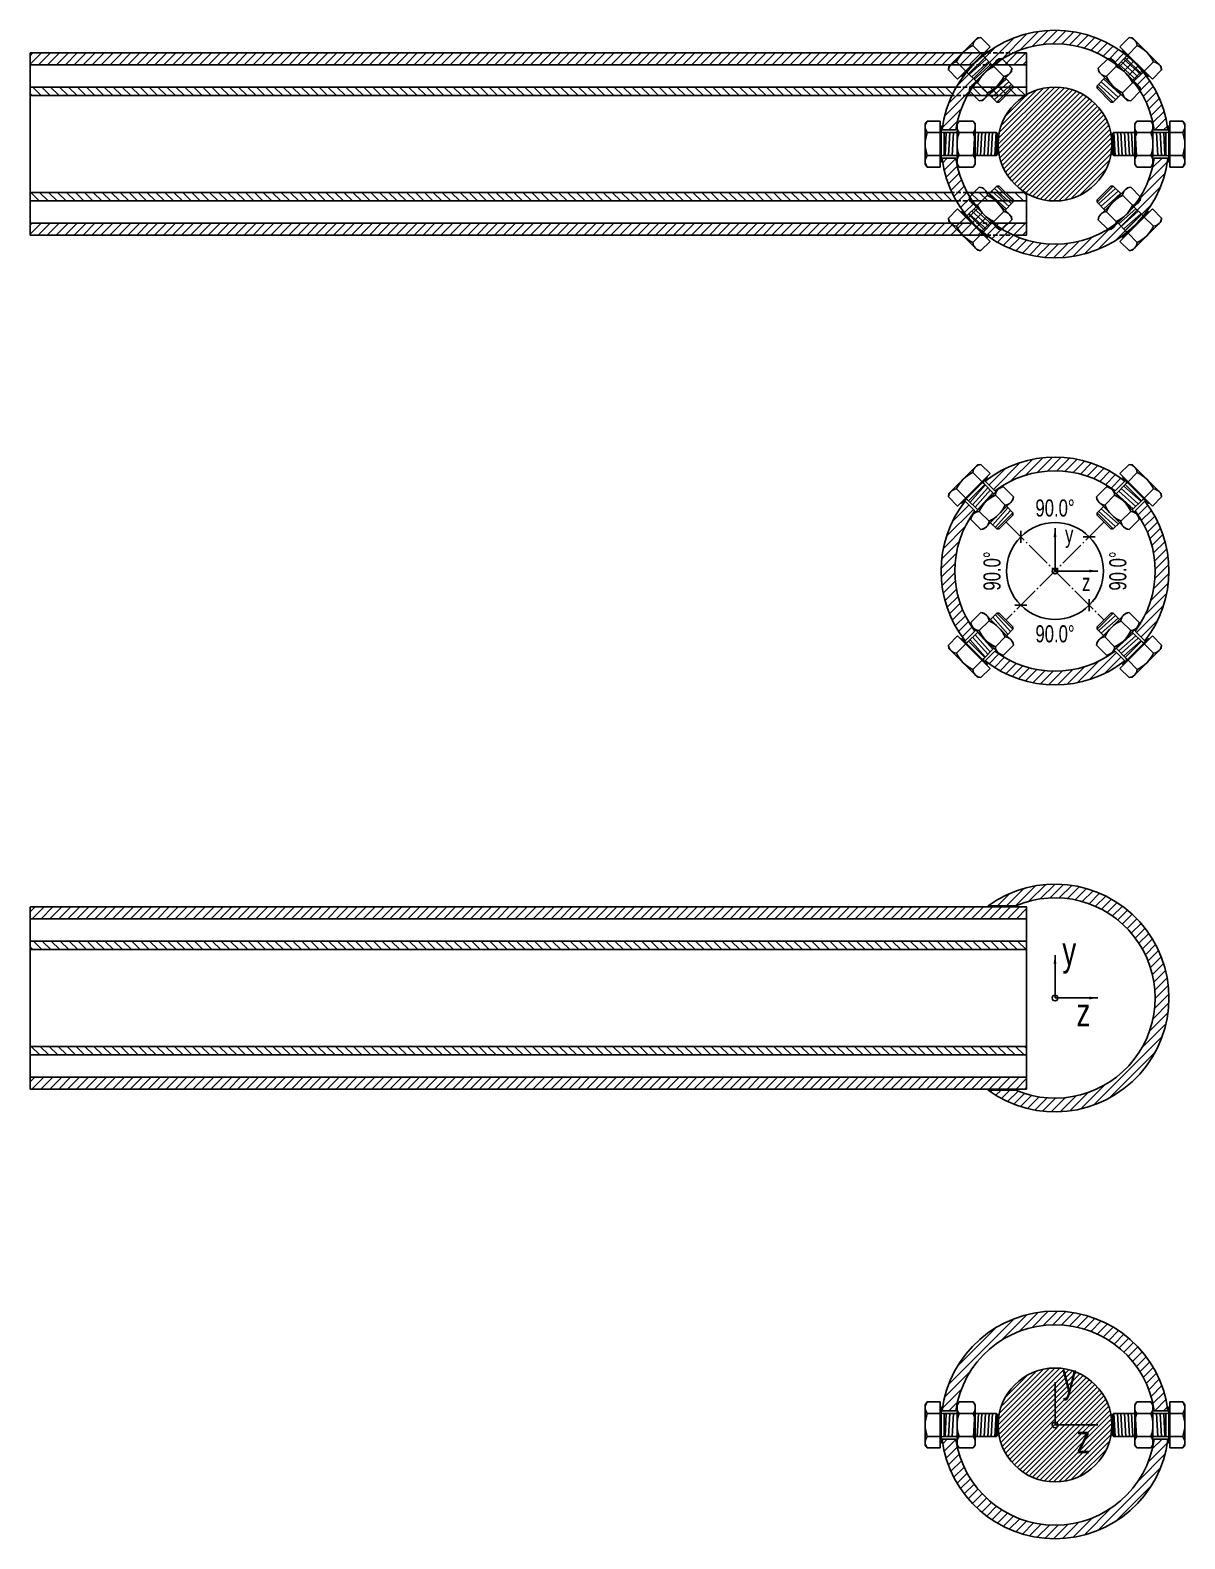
# Model space of a CAD drawing. Header units: millimetres. Extents: x -467 to 277, y -103 to 408.
# Drawn here: x 56 to 258.8, y 143 to 408 of the extents above; entities that cross this region are included whole.
import ezdxf

# ---------------------------------------------------------------- set-up
doc = ezdxf.new("R2010")
doc.units = ezdxf.units.MM
doc.header["$LTSCALE"] = 100
doc.linetypes.add('( Hidden )', pattern=[0.375, 0.25, -0.125])
doc.linetypes.add('2', pattern=[37.999999, 29.999999, -3, 2, -3])
doc.layers.get('0').update_dxf_attribs({"lineweight": 25})
doc.layers.add('Bolts', color=7, linetype='Continuous')
doc.styles.get("Standard").update_dxf_attribs({"font": 'arial.ttf', "width": 0.7})
doc.styles.add('Text annotative', font='arial.ttf', dxfattribs={"width": 0.7, "height": 2.5})
doc.dimstyles.new('Standard annotative', dxfattribs={"dimtxt": 3, "dimasz": 1.5, "dimexe": 1.5, "dimexo": 1.5, "dimgap": 1, "dimtad": 1, "dimdec": 1, "dimrnd": 0.1, "dimzin": 9, "dimdsep": 46, "dimtxsty": 'Standard', "dimblk": 'OBLIQUE', "dimcen": 0.5, "dimdle": 1.5, "dimclrd": 256, "dimclre": 256, "dimclrt": 256, "dimadec": 1, "dimazin": 0, "dimtfac": 1, "dimtdec": 1, "dimtix": 1, "dimtmove": 2, "dimatfit": 3, "dimfxl": 1, "dimtvp": 0.168, "dimtfillclr": 256, "dimtolj": 1, "dimlwd": -1, "dimlwe": -1, "dimarcsym": 0})
pattern_1 = [(45, (0, 225), (-0.7857724, 0.7857724), [])]

# ---------------------------------------------------------------- blocks, each defined once
blk = doc.blocks.new('_Oblique')
at = {"color": 0, "linetype": 'ByBlock', "lineweight": -2}
blk.add_line((-0.5, -0.5), (0.5, 0.5), dxfattribs=at)
blk = doc.blocks.new('*D862')
at = {"transparency": 16777216}
blk.add_arc((236, 313), 8.51, 45, 135, dxfattribs=at)
at = {"layer": 'Defpoints', "color": 0, "transparency": 16777216}
for p in [(223.12, 325.88), (248.88, 325.88), (238.2, 321.22), (223.12, 300.12), (248.88, 300.12)]:
    blk.add_point(p, dxfattribs=at)
at = {"transparency": 16777216, "xscale": 1.5, "yscale": 1.5, "zscale": 1.5}
for p, rotation in [((229.98, 319.02), 225.0000000000013), ((242.02, 319.02), 315.0000000000012)]:
    blk.add_blockref('_Oblique', p, dxfattribs=dict(at, rotation=rotation))
at = {"transparency": 16777216, "insert": (236, 324.05), "char_height": 3, "attachment_point": 5}
blk.add_mtext('\\A1;90.0°', dxfattribs=at)
blk = doc.blocks.new('*D863')
at = {"transparency": 16777216}
blk.add_arc((236, 313), 8.51, 135, 225, dxfattribs=at)
at = {"layer": 'Defpoints', "color": 0, "transparency": 16777216}
for p in [(223.12, 325.88), (248.88, 325.88), (227.78, 315.2), (223.12, 300.12), (248.88, 300.12)]:
    blk.add_point(p, dxfattribs=at)
at = {"transparency": 16777216, "xscale": 1.5, "yscale": 1.5, "zscale": 1.5}
for p, rotation in [((229.98, 319.02), 45.00000000000119), ((229.98, 306.98), 315.0000000000012)]:
    blk.add_blockref('_Oblique', p, dxfattribs=dict(at, rotation=rotation))
at = {"transparency": 16777216, "insert": (224.95, 313), "char_height": 3, "attachment_point": 5, "rotation": 90}
blk.add_mtext('\\A1;90.0°', dxfattribs=at)
blk = doc.blocks.new('*D864')
at = {"transparency": 16777216}
blk.add_arc((236, 313), 8.51, 315, 45, dxfattribs=at)
at = {"layer": 'Defpoints', "color": 0, "transparency": 16777216}
for p in [(223.12, 325.88), (248.88, 325.88), (244.22, 310.8), (223.12, 300.12), (248.88, 300.12)]:
    blk.add_point(p, dxfattribs=at)
at = {"transparency": 16777216, "xscale": 1.5, "yscale": 1.5, "zscale": 1.5}
for p, rotation in [((242.02, 319.02), 134.9999999999949), ((242.02, 306.98), 224.9999999999946)]:
    blk.add_blockref('_Oblique', p, dxfattribs=dict(at, rotation=rotation))
at = {"transparency": 16777216, "insert": (247.05, 313), "char_height": 3, "attachment_point": 5, "rotation": 90}
blk.add_mtext('\\A1;90.0°', dxfattribs=at)
blk = doc.blocks.new('*D865')
at = {"transparency": 16777216}
blk.add_arc((236, 313), 8.51, 225, 315, dxfattribs=at)
at = {"layer": 'Defpoints', "color": 0, "transparency": 16777216}
for p in [(223.12, 325.88), (248.88, 325.88), (233.8, 304.78), (223.12, 300.12), (248.88, 300.12)]:
    blk.add_point(p, dxfattribs=at)
at = {"transparency": 16777216, "xscale": 1.5, "yscale": 1.5, "zscale": 1.5}
for p, rotation in [((229.98, 306.98), 134.9999999999947), ((242.02, 306.98), 44.99999999999489)]:
    blk.add_blockref('_Oblique', p, dxfattribs=dict(at, rotation=rotation))
at = {"transparency": 16777216, "insert": (236, 301.95), "char_height": 3, "attachment_point": 5}
blk.add_mtext('\\A1;90.0°', dxfattribs=at)

msp = doc.modelspace()

# ---------------------------------------------------------------- hatches: boundary and pattern name
h = msp.add_hatch()
h.set_pattern_fill('ANSI31', color=256, scale=0.35)
h.set_pattern_definition(pattern_1)
h.paths.add_polyline_path([(236, 405.6, -0.373058), (253.42, 390.5), (255.84, 390.5, 0.377964), (236, 408, 0.377964), (216.16, 390.5), (218.58, 390.5, -0.373058)])
h.paths.add_polyline_path([(218.58, 385.5), (216.16, 385.5, 0.377964), (236, 368, 0.377964), (255.84, 385.5), (253.42, 385.5, -0.373058), (236, 370.4, -0.373058)])
h = msp.add_hatch()
h.set_pattern_fill('ANSI31', color=256, scale=0.35)
h.set_pattern_definition(pattern_1)
edge = h.paths.add_edge_path()
edge.add_line((231, 374.1), (225.2, 374.1))
edge.add_arc((236, 388), 17.6, 232.1643, 245.38)
edge.add_line((228.67, 372), (231, 372))
edge.add_line((231, 372), (231, 374.1))
edge = h.paths.add_edge_path()
edge.add_line((231, 404), (228.67, 404))
edge.add_arc((236, 388), 17.6, 114.62, 127.8357)
edge.add_line((225.2, 401.9), (231, 401.9))
edge.add_line((231, 401.9), (231, 404))
edge = h.paths.add_edge_path()
edge.add_line((224, 404), (56, 404))
edge.add_line((56, 404), (56, 401.9))
edge.add_line((56, 401.9), (221.62, 401.9))
edge.add_arc((236, 388), 20, 126.8699, 135.9728, ccw=False)
edge = h.paths.add_edge_path()
edge.add_line((221.62, 374.1), (56, 374.1))
edge.add_line((56, 374.1), (56, 372))
edge.add_line((56, 372), (224, 372))
edge.add_arc((236, 388), 20, 224.0272, 233.1301, ccw=False)
h = msp.add_hatch()
h.set_pattern_fill('ANSI31', color=256, scale=0.35, angle=90)
h.set_pattern_definition([(135, (0, 225), (-0.7857724, -0.7857724), [])])
edge = h.paths.add_edge_path()
edge.add_line((218.68, 398), (56, 398))
edge.add_line((56, 398), (56, 396.5))
edge.add_line((56, 396.5), (217.9, 396.5))
edge.add_arc((236, 388), 20, 150, 154.8493, ccw=False)
edge = h.paths.add_edge_path()
edge.add_line((231, 398), (221.52, 398))
edge.add_arc((236, 388), 17.6, 145.3765, 151.1215)
edge.add_line((220.59, 396.5), (231, 396.5))
edge.add_line((231, 396.5), (231, 398))
edge = h.paths.add_edge_path()
edge.add_line((217.9, 379.5), (56, 379.5))
edge.add_line((56, 379.5), (56, 378))
edge.add_line((56, 378), (218.68, 378))
edge.add_arc((236, 388), 20, 205.1507, 210, ccw=False)
edge = h.paths.add_edge_path()
edge.add_line((231, 379.5), (220.59, 379.5))
edge.add_arc((236, 388), 17.6, 208.8785, 214.6235)
edge.add_line((221.52, 378), (231, 378))
edge.add_line((231, 378), (231, 379.5))
h = msp.add_hatch()
h.set_pattern_fill('ANSI31', color=256, scale=0.2, angle=45)
h.set_pattern_definition([(45, (-63.08875, 309.055), (-0.4490128, 0.4490128), [])])
h.paths.add_polyline_path([(226, 388, 1), (246, 388, 1)])
h = msp.add_hatch()
h.set_pattern_fill('ANSI31', color=256, scale=0.35)
h.paths.add_polyline_path([(223.74, 328.8), (225.45, 327.09, -0.332983), (246.55, 327.09), (248.26, 328.8, 0.342564)])
h.paths.add_polyline_path([(251.8, 325.26), (250.09, 323.55, -0.332983), (250.09, 302.45), (251.8, 300.74, 0.342564)])
h.paths.add_polyline_path([(248.26, 297.2), (246.55, 298.91, -0.332983), (225.45, 298.91), (223.74, 297.2, 0.342564)])
h.paths.add_polyline_path([(221.91, 323.55), (220.2, 325.26, 0.342564), (220.2, 300.74), (221.91, 302.45, -0.332983)])
h = msp.add_hatch()
h.set_pattern_fill('ANSI31', color=256, scale=0.35)
h.paths.add_polyline_path([(224.27, 254.2), (229.12, 254.2, -1.511047), (229.12, 221.8), (224.27, 221.8, 1.958555)])
h = msp.add_hatch()
h.set_pattern_fill('ANSI31', color=256, scale=0.35, angle=45)
h.set_pattern_definition([(45, (-123.0887, 195.055), (-0.7857724, 0.7857724), [])])
h.paths.add_polyline_path([(231, 251.9), (231, 254), (56, 254), (56, 251.9)])
h.paths.add_polyline_path([(231, 222), (231, 224.1), (56, 224.1), (56, 222)])
h = msp.add_hatch()
h.set_pattern_fill('ANSI31', color=256, scale=0.35, angle=-225)
h.set_pattern_definition([(135, (-123.0887, 195.055), (-0.7857724, -0.7857724), [])])
h.paths.add_polyline_path([(231, 246.5), (231, 248), (56, 248), (56, 246.5)])
h.paths.add_polyline_path([(231, 228), (231, 229.5), (56, 229.5), (56, 228)])
h = msp.add_hatch()
h.set_pattern_fill('ANSI31', color=256, scale=0.35)
h.paths.add_polyline_path([(236, 180.6, -0.373058), (253.42, 165.5), (255.84, 165.5, 0.377964), (236, 183, 0.377964), (216.16, 165.5), (218.58, 165.5, -0.373058)])
h.paths.add_polyline_path([(218.58, 160.5), (216.16, 160.5, 0.377964), (236, 143, 0.377964), (255.84, 160.5), (253.42, 160.5, -0.373058), (236, 145.4, -0.373058)])
h = msp.add_hatch()
h.set_pattern_fill('ANSI31', color=256, scale=0.2, angle=45)
h.set_pattern_definition([(45, (-63.08875, 84.055), (-0.4490128, 0.4490128), [])])
h.paths.add_polyline_path([(226, 163, 1), (246, 163, 1)])

# ---------------------------------------------------------------- linework, layer by layer
for p, q in [((56, 404), (56, 372)), ((231, 402.95), (231, 396.66)), ((231, 379.34), (231, 372)), ((56, 254), (56, 222)), ((231, 254), (231, 222))]:
    msp.add_line(p, q)
at = {"ltscale": 0.2}
for p, q in [((56, 396.5), (206, 396.5)), ((56, 248), (206, 248)), ((56, 246.5), (206, 246.5))]:
    msp.add_line(p, q, dxfattribs=at)
at = {"linetype": '2', "ltscale": 0.0015}
for p, q in [((227.41, 321.59), (244.59, 304.41)), ((244.59, 321.59), (227.41, 304.41))]:
    msp.add_line(p, q, dxfattribs=at)
for points in [[(236, 408, -0.377964), (255.84, 390.5), (253.42, 390.5, 0.373058), (236, 405.6, 0.373058), (218.58, 390.5), (216.16, 390.5, -0.377964)], [(216.16, 385.5), (218.58, 385.5, 0.373058), (236, 370.4, 0.373058), (253.42, 385.5), (255.84, 385.5, -0.377964), (236, 368, -0.377964)], [(223.74, 328.8, -0.342564), (248.26, 328.8), (246.55, 327.09, 0.332983), (225.45, 327.09)], [(221.91, 323.55, 0.332983), (221.91, 302.45), (220.2, 300.74, -0.342564), (220.2, 325.26)], [(250.09, 302.45, 0.332983), (250.09, 323.55), (251.8, 325.26, -0.342564), (251.8, 300.74)], [(248.26, 297.2, -0.342564), (223.74, 297.2), (225.45, 298.91, 0.332983), (246.55, 298.91)], [(229.12, 221.8, 1.511047), (229.12, 254.2), (224.27, 254.2, -1.958555), (224.27, 221.8)], [(236, 183, -0.377964), (255.84, 165.5), (253.42, 165.5, 0.373058), (236, 180.6, 0.373058), (218.58, 165.5), (216.16, 165.5, -0.377964)], [(216.16, 160.5), (218.58, 160.5, 0.373058), (236, 145.4, 0.373058), (253.42, 160.5), (255.84, 160.5, -0.377964), (236, 143, -0.377964)]]:
    msp.add_lwpolyline(points, format="xyb", close=True)
for points in [[(221.62, 401.9), (56, 401.9), (56, 404), (224, 404)], [(228.67, 404), (231, 404), (231, 401.9), (225.2, 401.9)], [(217.9, 396.5), (56, 396.5), (56, 398), (218.68, 398)], [(221.52, 398), (231, 398), (231, 396.5), (220.59, 396.5)], [(217.9, 379.5), (56, 379.5), (56, 378), (218.68, 378)], [(221.52, 378), (231, 378), (231, 379.5), (220.59, 379.5)], [(221.62, 374.1), (56, 374.1), (56, 372), (224, 372)], [(228.67, 372), (231, 372), (231, 374.1), (225.2, 374.1)]]:
    msp.add_lwpolyline(points)
at = {"linetype": '( Hidden )', "ltscale": 0.03}
for points in [[(224, 404), (228.67, 404)], [(225.2, 401.9), (221.62, 401.9)], [(218.68, 398), (221.52, 398)], [(220.59, 396.5), (217.9, 396.5)], [(220.59, 379.5), (217.9, 379.5)], [(218.68, 378), (221.52, 378)], [(225.2, 374.1), (221.62, 374.1)], [(224, 372), (228.67, 372)]]:
    msp.add_lwpolyline(points, dxfattribs=at)
for points in [[(56, 254), (231, 254), (231, 251.9), (56, 251.9)], [(56, 248), (231, 248), (231, 246.5), (56, 246.5)], [(56, 228), (231, 228), (231, 229.5), (56, 229.5)], [(56, 222), (231, 222), (231, 224.1), (56, 224.1)]]:
    msp.add_lwpolyline(points, close=True)
for centre, radius in [((236, 388), 10), ((236, 313), 0.5), ((236, 238), 0.5), ((236, 163), 10), ((236, 163), 0.5)]:
    msp.add_circle(centre, radius)
at = {"layer": 'Bolts'}
for p, q in [((217.36, 401.61), (222.39, 406.64)), ((222.39, 406.64), (222.99, 406.72)), ((222.99, 406.72), (224.61, 405.1)), ((249.01, 406.72), (247.39, 405.1)), ((249.61, 406.64), (249.01, 406.72)), ((254.64, 401.61), (249.61, 406.64)), ((218.9, 399.39), (224.61, 405.1)), ((219.59, 399.87), (224.13, 404.41)), ((220.83, 400.34), (223.66, 403.17)), ((223.92, 402.91), (220.93, 400.24)), ((221.04, 397.93), (226.07, 402.96)), ((223.18, 403.67), (221.57, 405.29)), ((224.97, 401.86), (223.48, 403.35)), ((224.02, 404.51), (224.13, 404.41)), ((226.07, 402.96), (226.67, 403.04)), ((226.67, 403.04), (228.42, 401.3)), ((245.33, 403.04), (243.58, 401.3)), ((245.93, 402.96), (245.33, 403.04)), ((250.96, 397.93), (245.93, 402.96)), ((247.03, 401.86), (248.52, 403.35)), ((253.1, 399.39), (247.39, 405.1)), ((247.98, 404.51), (247.87, 404.41)), ((252.41, 399.87), (247.87, 404.41)), ((248.08, 402.91), (251.07, 400.24)), ((251.17, 400.34), (248.34, 403.17)), ((248.82, 403.67), (250.43, 405.29)), ((217.36, 401.61), (217.28, 401.01)), ((217.28, 401.01), (218.9, 399.39)), ((218.71, 402.43), (220.33, 400.82)), ((222.14, 399.03), (220.65, 400.52)), ((224.36, 402.47), (221.37, 399.8)), ((224.8, 402.03), (221.81, 399.36)), ((223.3, 395.67), (228.33, 400.7)), ((226.99, 399.87), (225.24, 401.61)), ((228.33, 400.7), (228.42, 401.3)), ((243.67, 400.7), (243.58, 401.3)), ((248.7, 395.67), (243.67, 400.7)), ((245.01, 399.87), (246.76, 401.61)), ((247.2, 402.03), (250.19, 399.36)), ((247.64, 402.47), (250.63, 399.8)), ((249.86, 399.03), (251.35, 400.52)), ((253.29, 402.43), (251.67, 400.82)), ((254.72, 401.01), (253.1, 399.39)), ((254.64, 401.61), (254.72, 401.01)), ((219.49, 399.98), (219.59, 399.87)), ((221.04, 397.93), (220.96, 397.33)), ((222.39, 398.76), (224.13, 397.01)), ((227.45, 399.38), (224.47, 396.71)), ((227.89, 398.93), (224.91, 396.26)), ((228.34, 398.49), (225.35, 395.82)), ((228.62, 398.21), (225.79, 395.38)), ((226.2, 395.38), (228.62, 397.8)), ((228.62, 398.21), (227.23, 399.6)), ((228.62, 397.8), (228.62, 398.21)), ((243.38, 398.21), (244.77, 399.6)), ((243.38, 397.8), (243.38, 398.21)), ((243.38, 398.21), (246.21, 395.38)), ((245.8, 395.38), (243.38, 397.8)), ((243.66, 398.49), (246.65, 395.82)), ((244.11, 398.93), (247.09, 396.26)), ((244.55, 399.38), (247.53, 396.71)), ((249.61, 398.76), (247.87, 397.01)), ((250.96, 397.93), (251.04, 397.33)), ((252.51, 399.98), (252.41, 399.87)), ((220.96, 397.33), (222.7, 395.58)), ((223.3, 395.67), (222.7, 395.58)), ((225.79, 395.38), (224.4, 396.77)), ((225.79, 395.38), (226.2, 395.38)), ((246.21, 395.38), (245.8, 395.38)), ((246.21, 395.38), (247.6, 396.77)), ((248.7, 395.67), (249.3, 395.58)), ((251.04, 397.33), (249.3, 395.58)), ((213.2, 391.56), (213.57, 392.04)), ((213.2, 384.44), (213.2, 391.56)), ((213.57, 392.04), (215.85, 392.04)), ((215.85, 390.02), (213.57, 390.02)), ((215.85, 383.96), (215.85, 392.04)), ((215.85, 391.21), (216, 391.21)), ((216, 384.79), (216, 391.21)), ((218.8, 390), (216.29, 390)), ((216.54, 386), (216.54, 390)), ((216.91, 390), (216.69, 386)), ((217.54, 390), (217.31, 386)), ((218.16, 390), (217.94, 386)), ((218.8, 391.56), (219.17, 392.04)), ((218.8, 384.44), (218.8, 391.56)), ((219.17, 392.04), (221.63, 392.04)), ((221.63, 390.02), (219.17, 390.02)), ((225.71, 390), (221.6, 390)), ((222, 391.56), (221.63, 392.04)), ((221.91, 390), (221.69, 386)), ((222, 384.44), (222, 391.56)), ((222.54, 390), (222.31, 386)), ((223.16, 390), (222.94, 386)), ((223.79, 390), (223.56, 386)), ((224.41, 390), (224.19, 386)), ((225.04, 390), (224.81, 386)), ((225.66, 390), (225.44, 386)), ((226, 389.71), (225.71, 390)), ((225.71, 390), (225.71, 386)), ((226, 386.29), (226, 389.71)), ((246, 389.71), (246.29, 390)), ((246, 386.29), (246, 389.71)), ((246.29, 390), (250.4, 390)), ((246.29, 390), (246.29, 386)), ((246.34, 390), (246.56, 386)), ((246.96, 390), (247.19, 386)), ((247.59, 390), (247.81, 386)), ((248.21, 390), (248.44, 386)), ((248.84, 390), (249.06, 386)), ((249.46, 390), (249.69, 386)), ((250, 391.56), (250.37, 392.04)), ((250, 384.44), (250, 391.56)), ((250.09, 390), (250.31, 386)), ((252.83, 392.04), (250.37, 392.04)), ((250.37, 390.02), (252.83, 390.02)), ((253.2, 391.56), (252.83, 392.04)), ((253.2, 384.44), (253.2, 391.56)), ((253.2, 390), (255.71, 390)), ((253.84, 390), (254.06, 386)), ((254.46, 390), (254.69, 386)), ((255.09, 390), (255.31, 386)), ((255.46, 386), (255.46, 390)), ((256, 384.79), (256, 391.21)), ((256.15, 391.21), (256, 391.21)), ((256.15, 383.96), (256.15, 392.04)), ((258.43, 392.04), (256.15, 392.04)), ((256.15, 390.02), (258.43, 390.02)), ((258.8, 391.56), (258.43, 392.04)), ((258.8, 384.44), (258.8, 391.56)), ((213.2, 384.44), (213.57, 383.96)), ((213.57, 385.98), (215.85, 385.98)), ((215.85, 384.79), (216, 384.79)), ((218.8, 386), (216.29, 386)), ((218.8, 384.44), (219.17, 383.96)), ((219.17, 385.98), (221.63, 385.98)), ((225.71, 386), (221.6, 386)), ((222, 384.44), (221.63, 383.96)), ((225.71, 386), (226, 386.29)), ((246.29, 386), (246, 386.29)), ((246.29, 386), (250.4, 386)), ((250, 384.44), (250.37, 383.96)), ((252.83, 385.98), (250.37, 385.98)), ((253.2, 384.44), (252.83, 383.96)), ((253.2, 386), (255.71, 386)), ((256.15, 384.79), (256, 384.79)), ((258.43, 385.98), (256.15, 385.98)), ((258.8, 384.44), (258.43, 383.96)), ((213.57, 383.96), (215.85, 383.96)), ((219.17, 383.96), (221.63, 383.96)), ((252.83, 383.96), (250.37, 383.96)), ((258.43, 383.96), (256.15, 383.96)), ((220.96, 378.67), (222.7, 380.42)), ((222.39, 377.24), (224.13, 378.99)), ((223.3, 380.33), (222.7, 380.42)), ((223.3, 380.33), (228.33, 375.3)), ((225.79, 380.62), (224.4, 379.23)), ((227.45, 376.62), (224.47, 379.29)), ((227.89, 377.07), (224.91, 379.74)), ((228.34, 377.51), (225.35, 380.18)), ((225.79, 380.62), (226.2, 380.62)), ((228.62, 377.79), (225.79, 380.62)), ((226.2, 380.62), (228.62, 378.2)), ((245.8, 380.62), (243.38, 378.2)), ((243.38, 377.79), (246.21, 380.62)), ((243.66, 377.51), (246.65, 380.18)), ((248.7, 380.33), (243.67, 375.3)), ((244.11, 377.07), (247.09, 379.74)), ((244.55, 376.62), (247.53, 379.29)), ((246.21, 380.62), (245.8, 380.62)), ((246.21, 380.62), (247.6, 379.23)), ((249.61, 377.24), (247.87, 378.99)), ((248.7, 380.33), (249.3, 380.42)), ((251.04, 378.67), (249.3, 380.42)), ((217.28, 374.99), (218.9, 376.61)), ((218.9, 376.61), (224.61, 370.9)), ((222.14, 376.97), (220.65, 375.48)), ((221.04, 378.07), (220.96, 378.67)), ((221.04, 378.07), (226.07, 373.04)), ((224.8, 373.97), (221.81, 376.64)), ((228.62, 377.79), (227.23, 376.4)), ((228.62, 378.2), (228.62, 377.79)), ((243.38, 378.2), (243.38, 377.79)), ((243.38, 377.79), (244.77, 376.4)), ((250.96, 378.07), (245.93, 373.04)), ((247.2, 373.97), (250.19, 376.64)), ((253.1, 376.61), (247.39, 370.9)), ((249.86, 376.97), (251.35, 375.48)), ((250.96, 378.07), (251.04, 378.67)), ((254.72, 374.99), (253.1, 376.61)), ((217.36, 374.39), (217.28, 374.99)), ((217.36, 374.39), (222.39, 369.36)), ((218.71, 373.57), (220.33, 375.18)), ((219.49, 376.02), (219.59, 376.13)), ((219.59, 376.13), (224.13, 371.59)), ((220.83, 375.66), (223.66, 372.83)), ((223.92, 373.09), (220.93, 375.76)), ((224.36, 373.53), (221.37, 376.2)), ((224.97, 374.14), (223.48, 372.65)), ((226.99, 376.13), (225.24, 374.39)), ((226.67, 372.96), (228.42, 374.7)), ((228.33, 375.3), (228.42, 374.7)), ((243.67, 375.3), (243.58, 374.7)), ((245.33, 372.96), (243.58, 374.7)), ((245.01, 376.13), (246.76, 374.39)), ((247.03, 374.14), (248.52, 372.65)), ((247.64, 373.53), (250.63, 376.2)), ((252.41, 376.13), (247.87, 371.59)), ((248.08, 373.09), (251.07, 375.76)), ((251.17, 375.66), (248.34, 372.83)), ((254.64, 374.39), (249.61, 369.36)), ((253.29, 373.57), (251.67, 375.18)), ((252.51, 376.02), (252.41, 376.13)), ((254.64, 374.39), (254.72, 374.99)), ((223.18, 372.33), (221.57, 370.71)), ((224.02, 371.49), (224.13, 371.59)), ((226.07, 373.04), (226.67, 372.96)), ((245.93, 373.04), (245.33, 372.96)), ((247.98, 371.49), (247.87, 371.59)), ((248.82, 372.33), (250.43, 370.71)), ((222.39, 369.36), (222.99, 369.28)), ((222.99, 369.28), (224.61, 370.9)), ((249.01, 369.28), (247.39, 370.9)), ((249.61, 369.36), (249.01, 369.28)), ((222.39, 331.64), (217.36, 326.61)), ((222.39, 331.64), (222.99, 331.72)), ((222.99, 331.72), (224.61, 330.1)), ((249.01, 331.72), (247.39, 330.1)), ((249.61, 331.64), (249.01, 331.72)), ((254.64, 326.61), (249.61, 331.64)), ((224.61, 330.1), (218.9, 324.39)), ((224.13, 329.41), (219.59, 324.87)), ((221.57, 330.29), (223.18, 328.67)), ((224.02, 329.51), (224.13, 329.41)), ((253.1, 324.39), (247.39, 330.1)), ((247.98, 329.51), (247.87, 329.41)), ((252.41, 324.87), (247.87, 329.41)), ((248.82, 328.67), (250.43, 330.29)), ((217.36, 326.61), (217.28, 326.01)), ((217.28, 326.01), (218.9, 324.39)), ((220.33, 325.82), (218.71, 327.43)), ((223.66, 328.17), (220.83, 325.34)), ((221.09, 325.08), (223.76, 328.07)), ((226.35, 327.68), (221.32, 322.65)), ((221.53, 324.64), (224.2, 327.63)), ((221.97, 324.2), (224.64, 327.19)), ((222.41, 323.76), (225.08, 326.74)), ((225.25, 326.58), (223.48, 328.35)), ((225.53, 326.33), (227.27, 324.59)), ((226.35, 327.68), (226.95, 327.76)), ((226.95, 327.76), (228.7, 326.02)), ((228.62, 325.42), (228.7, 326.02)), ((245.05, 327.76), (243.3, 326.02)), ((243.38, 325.42), (243.3, 326.02)), ((244.73, 324.59), (246.47, 326.33)), ((245.65, 327.68), (245.05, 327.76)), ((250.68, 322.65), (245.65, 327.68)), ((246.75, 326.58), (248.52, 328.35)), ((246.76, 326.59), (249.74, 323.92)), ((247.2, 327.03), (250.19, 324.36)), ((247.64, 327.47), (250.63, 324.8)), ((248.08, 327.91), (251.07, 325.24)), ((251.17, 325.34), (248.34, 328.17)), ((253.29, 327.43), (251.67, 325.82)), ((254.72, 326.01), (253.1, 324.39)), ((254.64, 326.61), (254.72, 326.01)), ((219.49, 324.98), (219.59, 324.87)), ((222.42, 323.75), (220.65, 325.52)), ((224.41, 321.73), (222.67, 323.47)), ((228.62, 325.42), (223.58, 320.38)), ((225.07, 321.11), (227.74, 324.09)), ((225.51, 320.66), (228.18, 323.65)), ((228.62, 323.21), (227.51, 324.31)), ((248.42, 320.38), (243.38, 325.42)), ((243.38, 323.21), (244.49, 324.31)), ((243.66, 323.49), (246.65, 320.82)), ((244.11, 323.93), (247.09, 321.26)), ((249.33, 323.47), (247.59, 321.73)), ((249.58, 323.75), (251.35, 325.52)), ((252.51, 324.98), (252.41, 324.87)), ((221.32, 322.65), (221.24, 322.05)), ((221.24, 322.05), (222.98, 320.3)), ((225.79, 320.38), (224.69, 321.49)), ((225.79, 320.38), (228.62, 323.21)), ((228.62, 322.8), (226.2, 320.38)), ((228.62, 323.21), (228.62, 322.8)), ((243.38, 322.8), (243.38, 323.21)), ((243.38, 323.21), (246.21, 320.38)), ((245.8, 320.38), (243.38, 322.8)), ((246.21, 320.38), (247.31, 321.49)), ((250.76, 322.05), (249.02, 320.3)), ((250.68, 322.65), (250.76, 322.05)), ((223.58, 320.38), (222.98, 320.3)), ((226.2, 320.38), (225.79, 320.38)), ((246.21, 320.38), (245.8, 320.38)), ((248.42, 320.38), (249.02, 320.3)), ((221.24, 303.95), (222.98, 305.7)), ((223.58, 305.62), (222.98, 305.7)), ((228.62, 300.58), (223.58, 305.62)), ((225.79, 305.62), (224.69, 304.51)), ((225.07, 304.89), (227.74, 301.91)), ((225.51, 305.34), (228.18, 302.35)), ((226.2, 305.62), (225.79, 305.62)), ((225.79, 305.62), (228.62, 302.79)), ((228.62, 303.2), (226.2, 305.62)), ((245.8, 305.62), (243.38, 303.2)), ((248.42, 305.62), (243.38, 300.58)), ((243.38, 302.79), (246.21, 305.62)), ((243.66, 302.51), (246.65, 305.18)), ((246.21, 305.62), (245.8, 305.62)), ((246.21, 305.62), (247.31, 304.51)), ((248.42, 305.62), (249.02, 305.7)), ((250.76, 303.95), (249.02, 305.7)), ((222.42, 302.25), (220.65, 300.48)), ((221.32, 303.35), (221.24, 303.95)), ((226.35, 298.32), (221.32, 303.35)), ((222.41, 302.24), (225.08, 299.26)), ((224.41, 304.27), (222.67, 302.53)), ((228.62, 302.79), (227.51, 301.69)), ((228.62, 302.79), (228.62, 303.2)), ((243.38, 303.2), (243.38, 302.79)), ((243.38, 302.79), (244.49, 301.69)), ((244.11, 302.07), (247.09, 304.74)), ((250.68, 303.35), (245.65, 298.32)), ((249.33, 302.53), (247.59, 304.27)), ((249.58, 302.25), (251.35, 300.48)), ((250.68, 303.35), (250.76, 303.95)), ((217.28, 299.99), (218.9, 301.61)), ((217.36, 299.39), (217.28, 299.99)), ((220.33, 300.18), (218.71, 298.57)), ((224.61, 295.9), (218.9, 301.61)), ((219.49, 301.02), (219.59, 301.13)), ((224.13, 296.59), (219.59, 301.13)), ((223.66, 297.83), (220.83, 300.66)), ((221.09, 300.92), (223.76, 297.93)), ((221.53, 301.36), (224.2, 298.37)), ((221.97, 301.8), (224.64, 298.81)), ((225.53, 299.67), (227.27, 301.41)), ((226.95, 298.24), (228.7, 299.98)), ((228.62, 300.58), (228.7, 299.98)), ((243.38, 300.58), (243.3, 299.98)), ((245.05, 298.24), (243.3, 299.98)), ((244.73, 301.41), (246.47, 299.67)), ((246.76, 299.41), (249.74, 302.08)), ((247.2, 298.97), (250.19, 301.64)), ((253.1, 301.61), (247.39, 295.9)), ((247.64, 298.53), (250.63, 301.2)), ((252.41, 301.13), (247.87, 296.59)), ((248.08, 298.09), (251.07, 300.76)), ((251.17, 300.66), (248.34, 297.83)), ((253.29, 298.57), (251.67, 300.18)), ((252.51, 301.02), (252.41, 301.13)), ((254.72, 299.99), (253.1, 301.61)), ((254.64, 299.39), (254.72, 299.99)), ((222.39, 294.36), (217.36, 299.39)), ((221.57, 295.71), (223.18, 297.33)), ((225.25, 299.42), (223.48, 297.65)), ((226.35, 298.32), (226.95, 298.24)), ((245.65, 298.32), (245.05, 298.24)), ((246.75, 299.42), (248.52, 297.65)), ((248.82, 297.33), (250.43, 295.71)), ((254.64, 299.39), (249.61, 294.36)), ((222.39, 294.36), (222.99, 294.28)), ((222.99, 294.28), (224.61, 295.9)), ((224.02, 296.49), (224.13, 296.59)), ((249.01, 294.28), (247.39, 295.9)), ((247.98, 296.49), (247.87, 296.59)), ((249.61, 294.36), (249.01, 294.28)), ((213.2, 166.56), (213.57, 167.04)), ((213.57, 167.04), (215.85, 167.04)), ((215.85, 158.96), (215.85, 167.04)), ((218.8, 166.56), (219.17, 167.04)), ((219.17, 167.04), (221.63, 167.04)), ((222, 166.56), (221.63, 167.04)), ((250, 166.56), (250.37, 167.04)), ((252.83, 167.04), (250.37, 167.04)), ((253.2, 166.56), (252.83, 167.04)), ((256.15, 158.96), (256.15, 167.04)), ((258.43, 167.04), (256.15, 167.04)), ((258.8, 166.56), (258.43, 167.04)), ((213.2, 159.44), (213.2, 166.56)), ((215.85, 165.02), (213.57, 165.02)), ((215.85, 166.21), (216, 166.21)), ((216, 159.79), (216, 166.21)), ((218.8, 165), (216.29, 165)), ((216.54, 161), (216.54, 165)), ((216.91, 165), (216.69, 161)), ((217.54, 165), (217.31, 161)), ((218.16, 165), (217.94, 161)), ((218.8, 159.44), (218.8, 166.56)), ((221.63, 165.02), (219.17, 165.02)), ((225.71, 165), (221.6, 165)), ((221.91, 165), (221.69, 161)), ((222, 159.44), (222, 166.56)), ((222.54, 165), (222.31, 161)), ((223.16, 165), (222.94, 161)), ((223.79, 165), (223.56, 161)), ((224.41, 165), (224.19, 161)), ((225.04, 165), (224.81, 161)), ((225.66, 165), (225.44, 161)), ((226, 164.71), (225.71, 165)), ((225.71, 165), (225.71, 161)), ((226, 161.29), (226, 164.71)), ((246, 164.71), (246.29, 165)), ((246, 161.29), (246, 164.71)), ((246.29, 165), (250.4, 165)), ((246.29, 165), (246.29, 161)), ((246.34, 165), (246.56, 161)), ((246.96, 165), (247.19, 161)), ((247.59, 165), (247.81, 161)), ((248.21, 165), (248.44, 161)), ((248.84, 165), (249.06, 161)), ((249.46, 165), (249.69, 161)), ((250, 159.44), (250, 166.56)), ((250.09, 165), (250.31, 161)), ((250.37, 165.02), (252.83, 165.02)), ((253.2, 159.44), (253.2, 166.56)), ((253.2, 165), (255.71, 165)), ((253.84, 165), (254.06, 161)), ((254.46, 165), (254.69, 161)), ((255.09, 165), (255.31, 161)), ((255.46, 161), (255.46, 165)), ((256, 159.79), (256, 166.21)), ((256.15, 166.21), (256, 166.21)), ((256.15, 165.02), (258.43, 165.02)), ((258.8, 159.44), (258.8, 166.56)), ((213.2, 159.44), (213.57, 158.96)), ((213.57, 160.98), (215.85, 160.98)), ((215.85, 159.79), (216, 159.79)), ((218.8, 161), (216.29, 161)), ((218.8, 159.44), (219.17, 158.96)), ((219.17, 160.98), (221.63, 160.98)), ((225.71, 161), (221.6, 161)), ((222, 159.44), (221.63, 158.96)), ((225.71, 161), (226, 161.29)), ((246.29, 161), (246, 161.29)), ((246.29, 161), (250.4, 161)), ((250, 159.44), (250.37, 158.96)), ((252.83, 160.98), (250.37, 160.98)), ((253.2, 159.44), (252.83, 158.96)), ((253.2, 161), (255.71, 161)), ((256.15, 159.79), (256, 159.79)), ((258.43, 160.98), (256.15, 160.98)), ((258.8, 159.44), (258.43, 158.96)), ((213.57, 158.96), (215.85, 158.96)), ((219.17, 158.96), (221.63, 158.96)), ((252.83, 158.96), (250.37, 158.96)), ((258.43, 158.96), (256.15, 158.96))]:
    msp.add_line(p, q, dxfattribs=at)
for centre, radius, start, end in [((223.14, 405.15), 1.58, 95.1295, 174.8705), ((248.86, 405.15), 1.58, 5.1295, 84.8705), ((223.95, 400.05), 5.75, 114.4427, 155.5573), ((223.68, 403.56), 0.292, 135, 225), ((226.81, 401.47), 1.58, 95.1295, 174.8705), ((245.19, 401.47), 1.58, 5.1295, 84.8705), ((248.32, 403.56), 0.292, 315, 45), ((248.05, 400.05), 5.75, 24.4427, 65.5573), ((218.85, 400.86), 1.58, 95.1295, 174.8705), ((220.44, 400.32), 0.292, 45, 135), ((227.62, 396.38), 5.75, 114.4427, 155.5573), ((226.85, 401.44), 1.58, 275.1295, 354.8705), ((245.15, 401.44), 1.58, 185.1295, 264.8705), ((244.38, 396.38), 5.75, 24.4427, 65.5573), ((251.56, 400.32), 0.292, 45, 135), ((253.15, 400.86), 1.58, 5.1295, 84.8705), ((222.53, 397.19), 1.58, 95.1295, 174.8705), ((221.75, 402.25), 5.75, 294.4427, 335.5573), ((250.25, 402.25), 5.75, 204.4427, 245.5573), ((249.47, 397.19), 1.58, 5.1295, 84.8705), ((222.56, 397.15), 1.58, 275.1295, 354.8705), ((249.44, 397.15), 1.58, 185.1295, 264.8705), ((214.78, 391.03), 1.58, 140.1295, 219.8705), ((218.95, 388), 5.75, 159.4427, 200.5573), ((216.29, 390.29), 0.292, 180, 270), ((220.38, 391.03), 1.58, 140.1295, 219.8705), ((224.55, 388), 5.75, 159.4427, 200.5573), ((220.42, 391.03), 1.58, 320.1295, 39.8705), ((216.25, 388), 5.75, 339.4427, 20.5573), ((251.58, 391.03), 1.58, 140.1295, 219.8705), ((255.75, 388), 5.75, 159.4427, 200.5573), ((251.62, 391.03), 1.58, 320.1295, 39.8705), ((247.45, 388), 5.75, 339.4427, 20.5573), ((255.71, 390.29), 0.292, 270, 0), ((257.22, 391.03), 1.58, 320.1295, 39.8705), ((253.05, 388), 5.75, 339.4427, 20.5573), ((214.78, 384.97), 1.58, 140.1295, 219.8705), ((216.29, 385.71), 0.292, 90, 180), ((220.38, 384.97), 1.58, 140.1295, 219.8705), ((220.42, 384.97), 1.58, 320.1295, 39.8705), ((251.58, 384.97), 1.58, 140.1295, 219.8705), ((251.62, 384.97), 1.58, 320.1295, 39.8705), ((255.71, 385.71), 0.292, 0, 90), ((257.22, 384.97), 1.58, 320.1295, 39.8705), ((222.56, 378.85), 1.58, 5.1295, 84.8705), ((221.75, 373.75), 5.75, 24.4427, 65.5573), ((250.25, 373.75), 5.75, 114.4427, 155.5573), ((249.44, 378.85), 1.58, 95.1295, 174.8705), ((222.53, 378.81), 1.58, 185.1295, 264.8705), ((227.62, 379.62), 5.75, 204.4427, 245.5573), ((244.38, 379.62), 5.75, 294.4427, 335.5573), ((249.47, 378.81), 1.58, 275.1295, 354.8705), ((218.85, 375.14), 1.58, 185.1295, 264.8705), ((220.44, 375.68), 0.292, 225, 315), ((226.81, 374.53), 1.58, 185.1295, 264.8705), ((226.85, 374.56), 1.58, 5.1295, 84.8705), ((245.15, 374.56), 1.58, 95.1295, 174.8705), ((245.19, 374.53), 1.58, 275.1295, 354.8705), ((251.56, 375.68), 0.292, 225, 315), ((253.15, 375.14), 1.58, 275.1295, 354.8705), ((223.95, 375.95), 5.75, 204.4427, 245.5573), ((223.68, 372.44), 0.292, 135, 225), ((248.32, 372.44), 0.292, 315, 45), ((248.05, 375.95), 5.75, 294.4427, 335.5573), ((223.14, 370.85), 1.58, 185.1295, 264.8705), ((248.86, 370.85), 1.58, 275.1295, 354.8705), ((223.14, 330.15), 1.58, 95.1295, 174.8705), ((248.86, 330.15), 1.58, 5.1295, 84.8705), ((223.95, 325.05), 5.75, 114.4427, 155.5573), ((223.68, 328.56), 0.292, 135, 225), ((248.32, 328.56), 0.292, 315, 45), ((248.05, 325.05), 5.75, 24.4427, 65.5573), ((218.85, 325.86), 1.58, 95.1295, 174.8705), ((227.91, 321.09), 5.75, 114.4427, 155.5573), ((227.1, 326.19), 1.58, 95.1295, 174.8705), ((227.13, 326.16), 1.58, 275.1295, 354.8705), ((244.87, 326.16), 1.58, 185.1295, 264.8705), ((244.9, 326.19), 1.58, 5.1295, 84.8705), ((244.09, 321.09), 5.75, 24.4427, 65.5573), ((253.15, 325.86), 1.58, 5.1295, 84.8705), ((220.44, 325.32), 0.292, 45, 135), ((222.81, 321.9), 1.58, 95.1295, 174.8705), ((222.03, 326.97), 5.75, 294.4427, 335.5573), ((249.97, 326.97), 5.75, 204.4427, 245.5573), ((249.19, 321.9), 1.58, 5.1295, 84.8705), ((251.56, 325.32), 0.292, 45, 135), ((222.84, 321.87), 1.58, 275.1295, 354.8705), ((249.16, 321.87), 1.58, 185.1295, 264.8705), ((222.84, 304.13), 1.58, 5.1295, 84.8705), ((249.16, 304.13), 1.58, 95.1295, 174.8705), ((222.81, 304.1), 1.58, 185.1295, 264.8705), ((227.91, 304.91), 5.75, 204.4427, 245.5573), ((222.03, 299.03), 5.75, 24.4427, 65.5573), ((249.97, 299.03), 5.75, 114.4427, 155.5573), ((244.09, 304.91), 5.75, 294.4427, 335.5573), ((249.19, 304.1), 1.58, 275.1295, 354.8705), ((218.85, 300.14), 1.58, 185.1295, 264.8705), ((220.44, 300.68), 0.292, 225, 315), ((227.1, 299.81), 1.58, 185.1295, 264.8705), ((227.13, 299.84), 1.58, 5.1295, 84.8705), ((244.87, 299.84), 1.58, 95.1295, 174.8705), ((244.9, 299.81), 1.58, 275.1295, 354.8705), ((251.56, 300.68), 0.292, 225, 315), ((253.15, 300.14), 1.58, 275.1295, 354.8705), ((223.95, 300.95), 5.75, 204.4427, 245.5573), ((223.68, 297.44), 0.292, 135, 225), ((248.32, 297.44), 0.292, 315, 45), ((248.05, 300.95), 5.75, 294.4427, 335.5573), ((223.14, 295.85), 1.58, 185.1295, 264.8705), ((248.86, 295.85), 1.58, 275.1295, 354.8705), ((214.78, 166.03), 1.58, 140.1295, 219.8705), ((220.38, 166.03), 1.58, 140.1295, 219.8705), ((220.42, 166.03), 1.58, 320.1295, 39.8705), ((251.58, 166.03), 1.58, 140.1295, 219.8705), ((251.62, 166.03), 1.58, 320.1295, 39.8705), ((257.22, 166.03), 1.58, 320.1295, 39.8705), ((218.95, 163), 5.75, 159.4427, 200.5573), ((216.29, 165.29), 0.292, 180, 270), ((224.55, 163), 5.75, 159.4427, 200.5573), ((216.25, 163), 5.75, 339.4427, 20.5573), ((255.75, 163), 5.75, 159.4427, 200.5573), ((247.45, 163), 5.75, 339.4427, 20.5573), ((255.71, 165.29), 0.292, 270, 0), ((253.05, 163), 5.75, 339.4427, 20.5573), ((214.78, 159.97), 1.58, 140.1295, 219.8705), ((216.29, 160.71), 0.292, 90, 180), ((220.38, 159.97), 1.58, 140.1295, 219.8705), ((220.42, 159.97), 1.58, 320.1295, 39.8705), ((251.58, 159.97), 1.58, 140.1295, 219.8705), ((251.62, 159.97), 1.58, 320.1295, 39.8705), ((255.71, 160.71), 0.292, 0, 90), ((257.22, 159.97), 1.58, 320.1295, 39.8705)]:
    msp.add_arc(centre, radius, start, end, dxfattribs=at)

# ---------------------------------------------------------------- texts
at = {"attachment_point": 5, "style": 'Text annotative'}
for s, insert, char_height, width in [('y', (238.5, 319), 3, 16.2012), ('z', (241.5, 311), 3, 6.8679), ('y', (238.5, 245.5), 5, 16.2012), ('z', (241, 235.5), 5, 6.8679), ('y', (238.5, 170.5), 5, 16.2012), ('z', (241, 160.5), 5, 6.8679)]:
    msp.add_mtext(s, dxfattribs=dict(at, insert=insert, char_height=char_height, width=width))

# ---------------------------------------------------------------- dimensions: what is measured, and where the dimension line sits
for base, line1, line2, override, picture, middle in [((238.2, 321.22), ((248.88, 325.88), (223.12, 300.12)), ((223.12, 325.88), (248.88, 300.12)), {"dimscale": 0}, '*D862', (236, 324.05)), ((227.78, 315.2), ((223.12, 325.88), (248.88, 300.12)), ((223.12, 300.12), (248.88, 325.88)), {"dimscale": 0}, '*D863', (224.95, 313)), ((244.22, 310.8), ((248.88, 325.88), (223.12, 300.12)), ((248.88, 300.12), (223.12, 325.88)), {"dimscale": 0, "dimtad": 4}, '*D864', (247.05, 313)), ((233.8, 304.78), ((248.88, 300.12), (223.12, 325.88)), ((223.12, 300.12), (248.88, 325.88)), {"dimscale": 0, "dimtad": 4}, '*D865', (236, 301.95))]:
    dim = msp.add_angular_dim_2l(base=base, line1=line1, line2=line2, dimstyle='Standard annotative', override=override)
    dim.commit()
    dim.dimension.update_dxf_attribs({"geometry": picture, "text_midpoint": middle})

# ---------------------------------------------------------------- leaders
for points in [[(236, 320.5), (236, 313)], [(243.5, 313), (236, 313)], [(236, 245.5), (236, 238)], [(243.5, 238), (236, 238)], [(236, 170.5), (236, 163)], [(243.5, 163), (236, 163)]]:
    msp.add_leader(points, dimstyle='Standard annotative', override={"dimscale": 0})

doc.saveas('drawing.dxf')
